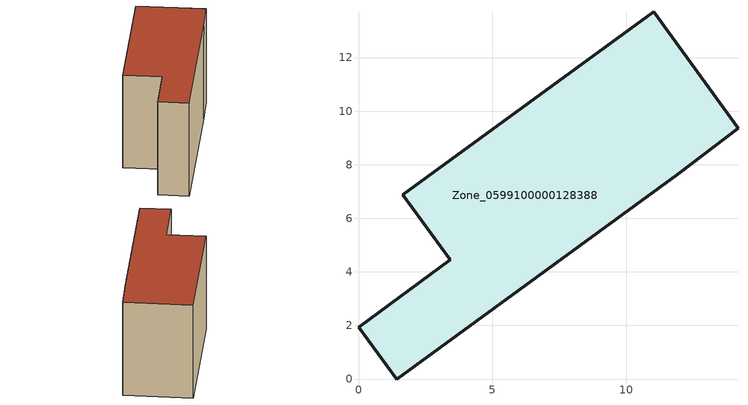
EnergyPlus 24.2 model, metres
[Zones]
Zone_0599100000128388
 floor ground (C_G): 1.66,6.88 11.02,13.7 14.17,9.35 11.91,7.65 1.42,0 0,1.94 3.43,4.46 z0
 wall outside (C_F): 11.02,13.7 1.66,6.88 3.43,4.46 0,1.94 1.42,0 11.91,7.65 14.17,9.35 11.02,13.7 z0:7.87
 roof outside (C_R): 11.91,7.65 14.17,9.35 11.02,13.7 1.66,6.88 3.43,4.46 0,1.94 1.42,0 z7.87
[BUILDING]
Pand.0599100000128388: North Axis=0; Terrain=City; Loads Convergence Tolerance Value=0.04; Temperature Convergence Tolerance Value=0.4; Solar Distribution=FullExterior; Maximum Number of Warmup Days=25; Minimum Number of Warmup Days=1
[Site:Location]
Rotterdam.The.Hague.AP_ZH_NLD Design_Conditions: Latitude=51.96; Longitude=4.45; Time Zone=1; Elevation=-4.5
[SITE:GROUNDTEMPERATURE:BUILDINGSURFACE]
18, 18, 18, 18, 18, 18, 18, 18, 18, 18, 18, 18
[MATERIAL] Thermal Absorptance=0.9; Solar Absorptance=0.7; Visible Absorptance=0.7
Name | Roughness | Thickness | Conductivity | Density | Specific Heat
G.TI.1975-1991 | MediumSmooth | 0.15 | 0.288461 | 540 | 1210
F.TI.1975-1991 | Rough | 0.3 | 0.230769 | 1920 | 840
R.TI.1975-1991 | MediumRough | 0.2 | 0.153846 | 1500 | 1000
[CONSTRUCTION]
C_G: G.TI.1975-1991
C_F: F.TI.1975-1991
C_R: R.TI.1975-1991
[ZONE]
Zone_0599100000128388: Type=1; Multiplier=1; Ceiling Height=Autocalculate; Volume=Autocalculate; Floor Area=autocalculate; Part of Total Floor Area=Yes
[ZONEINFILTRATION:DESIGNFLOWRATE]
Infil_Zone_0599100000128388: Zone or ZoneList or Space or SpaceList=Zone_0599100000128388; Schedule=AlwaysOn; Design Flow Rate Calculation Method=Flow/Area; Flow Rate per Floor Area=0.003; Constant Term Coefficient=1; Temperature Term Coefficient=0; Velocity Term Coefficient=0; Velocity Squared Term Coefficient=0
[HVACTEMPLATE:ZONE:IDEALLOADSAIRSYSTEM]
Zone_0599100000128388: Maximum Heating Supply Air Temperature=50; Minimum Cooling Supply Air Temperature=13; Maximum Heating Supply Air Humidity Ratio=0.0156; Minimum Cooling Supply Air Humidity Ratio=0.0077; Heating Limit=NoLimit; Cooling Limit=NoLimit; Dehumidification Control Type=ConstantSensibleHeatRatio; Cooling Sensible Heat Ratio=0.7; Dehumidification Setpoint=60; Humidification Control Type=None; Humidification Setpoint=30; Outdoor Air Method=None; Outdoor Air Flow Rate per Person=0.00944; Outdoor Air Flow Rate per Zone Floor Area=0; Outdoor Air Flow Rate per Zone=0; Demand Controlled Ventilation Type=None; Outdoor Air Economizer Type=NoEconomizer; Heat Recovery Type=None; Sensible Heat Recovery Effectiveness=0.7; Latent Heat Recovery Effectiveness=0.65
[ZONECONTROL:THERMOSTAT]
ThermostatControl_Zone_0599100000128388: Zone or ZoneList=Zone_0599100000128388; Control Type Schedule=DualSetpointControlType; Control 1=Thermostat_Zone_0599100000128388; Temperature Difference Between Cutout And Setpoint=0
[THERMOSTATSETPOINT:DUALSETPOINT]
Thermostat_Zone_0599100000128388: Heating Setpoint Temperature Schedule=HeatingSetpoint_Zone_0599100000128388; Cooling Setpoint Temperature Schedule=CoolingSetpoint_Zone_0599100000128388
[SCHEDULE:COMPACT]
HeatingSetpoint_Zone_0599100000128388: Through: 12/31, For: AllDays, Until: 24:00, 21
CoolingSetpoint_Zone_0599100000128388: Through: 12/31, For: AllDays, Until: 24:00, 24
DualSetpointControlType: Through: 12/31, For: AllDays, Until: 24:00, 4
AlwaysOn: Through: 12/31, For: AllDays, Until: 24:00, 1
